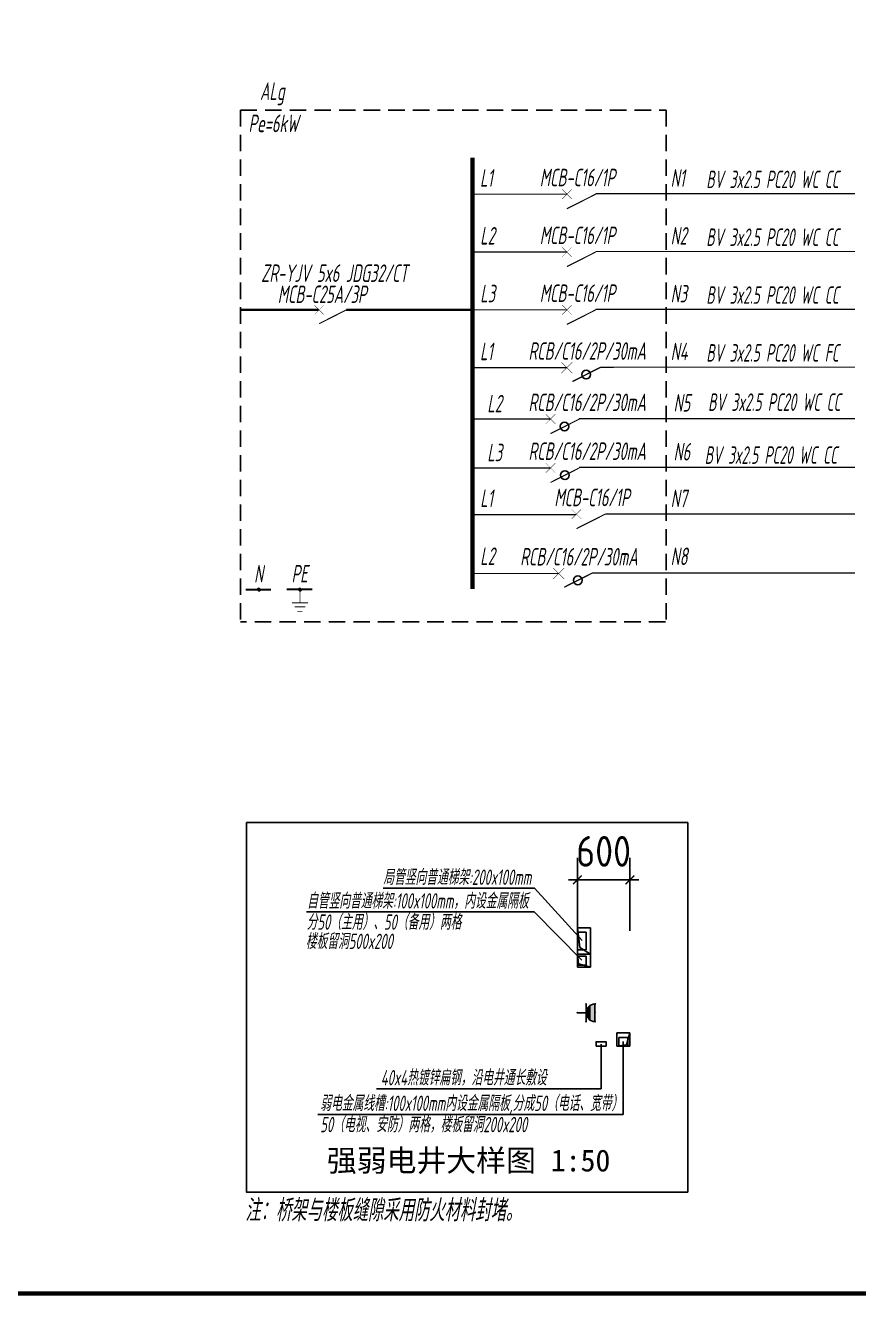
# Model space of a CAD drawing. Extents: x 3443499 to 7125205, y -1700016 to -264854.
# Drawn here: x 3638806 to 3657832, y -817720 to -788733 of the extents above; entities that cross this region are included whole.
import ezdxf
from ezdxf.enums import TextEntityAlignment as Align

# ---------------------------------------------------------------- set-up
doc = ezdxf.new("R2010")
doc.units = 0
doc.header["$LTSCALE"] = 1000
doc.header["$MEASUREMENT"] = 0
doc.linetypes.add('DASH', pattern=[0.35, 0.25, -0.1])
doc.linetypes.add('DASH4', pattern=[0.1875, 0.125, -0.0625])
doc.layers.get('0').update_dxf_attribs({"linetype": 'CONTINUOUS'})
doc.layers.get('Defpoints').update_dxf_attribs({"linetype": 'CONTINUOUS'})
for name, color, linetype in [('!!电气', 1, 'CONTINUOUS'), ('!校对', 2, 'CONTINUOUS'), ('DIM-照明', 7, 'CONTINUOUS'), ('EQUIP-插座', 3, 'CONTINUOUS'), ('TEL_TEXT', 7, 'CONTINUOUS'), ('WIRE-照明', 2, 'CONTINUOUS')]:
    doc.layers.add(name, color=color, linetype=linetype)
doc.layers.add('PUB_TEXT', color=7, linetype='CONTINUOUS', lineweight=20)
doc.layers.add('图框', color=147, linetype='CONTINUOUS', lineweight=20)
doc.styles.add('-宋体', font='', dxfattribs={"width": 0.8})
doc.styles.add('HZTXT', font='gbeitc.shx', dxfattribs={"width": 0.8, "height": 400, "bigfont": 'hztxt.shx'})
doc.styles.get("Standard").update_dxf_attribs({"font": 'gbenor.shx', "bigfont": 'gbcbig.shx'})
doc.styles.get('-宋体').set_extended_font_data('SimSun')
doc.dimstyles.get("Standard").update_dxf_attribs({"dimscale": 100, "dimtxt": 3.5, "dimasz": 1, "dimexe": 2.5, "dimexo": 3, "dimgap": 1.5, "dimtad": 1, "dimdec": 0, "dimzin": 0, "dimdsep": 46, "dimtxsty": 'Standard', "dimblk": 'ARCHTICK', "dimcen": 0.09, "dimadec": 0, "dimazin": 0, "dimtfac": 1, "dimtdec": 0, "dimtix": 1, "dimtmove": 2, "dimatfit": 3, "dimfxl": 1, "dimtolj": 1, "dimtzin": 0, "dimarcsym": 0})

# ---------------------------------------------------------------- blocks, each defined once
blk = doc.blocks.new('1107AA')
at = {"color": 3, "linetype": 'Continuous'}
for points, const_width in [([(0, -7.5), (-3.79, 0)], 0.3), ([(-1.25, 1.25), (1.25, -1.25)], 0.1), ([(1.25, 1.25), (-1.25, -1.25)], 0.1)]:
    blk.add_lwpolyline(points, dxfattribs=dict(at, const_width=const_width))
blk = doc.blocks.new('0114')
at = {"color": 3, "linetype": 'Continuous', "const_width": 0.3}
for points in [[(0, 0), (0, -4.58)], [(-2.75, -4.58), (2.75, -4.58)], [(-1.83, -6.01), (1.83, -6.01)], [(-0.86, -7.5), (0.86, -7.5)]]:
    blk.add_lwpolyline(points, dxfattribs=at)
blk = doc.blocks.new('*X31')
at = {"color": 0}
for p, q in [((197.1, 124.2), (199.7, 126.7)), ((197.2, 123.8), (200.1, 126.7)), ((197.2, 124.6), (199.2, 126.7)), ((197.3, 123.4), (200.4, 126.6)), ((197.3, 125.2), (198.6, 126.5)), ((197.4, 123.1), (200.7, 126.5)), ((197.5, 122.9), (201, 126.3)), ((197.7, 122.6), (201.2, 126.1)), ((197.9, 122.4), (201.4, 125.9)), ((198.1, 122.2), (201.6, 125.7)), ((198.4, 122), (201.8, 125.4)), ((198.7, 121.9), (201.9, 125.2)), ((199, 121.8), (202, 124.8)), ((199.4, 121.7), (202.1, 124.5)), ((199.8, 121.7), (202.1, 124.1)), ((200.3, 121.8), (202, 123.5)), ((201.2, 122.3), (201.6, 122.7))]:
    blk.add_line(p, q, dxfattribs=at)
blk = doc.blocks.new('HC000089')
at = {"color": 4, "linetype": 'Continuous', "const_width": 0.2}
blk.add_lwpolyline([(-1.8, -1.8, 0.198912), (0, -2.5, 0.198912), (1.8, -1.8, 0.198912), (2.5, 0, 0.198912), (1.8, 1.8, 0.198912), (0, 2.5, 0.198912), (-1.8, 1.8, 0.198912), (-2.5, 0, 0.198912)], format="xyb", close=True, dxfattribs=at)
at = {"color": 4}
blk.add_blockref('*X31', (-199.6, -124.2), dxfattribs=at)
blk = doc.blocks.new('A$C2FB505A5')
at = {"color": 3, "linetype": 'Continuous'}
for points, const_width in [([(-125, -125), (125, 125)], 10), ([(-125, 125), (125, -125)], 10), ([(771, 11), (125, -316)], 30)]:
    blk.add_lwpolyline(points, dxfattribs=dict(at, const_width=const_width))
at = {"layer": 'DIM-照明', "color": 3, "linetype": 'Continuous', "const_width": 28.8}
blk.add_lwpolyline([(771, 11), (1064, 11)], dxfattribs=at)
at = {"layer": 'DIM-照明', "color": 3, "linetype": 'Continuous'}
blk.add_circle((438, -157), 100, dxfattribs=at)
blk = doc.blocks.new('_ArchTick')
at = {"color": 0, "linetype": 'ByBlock', "const_width": 0.15}
blk.add_lwpolyline([(-0.5, -0.5), (0.5, 0.5)], dxfattribs=at)
blk = doc.blocks.new('*D172')
at = {"layer": '!校对', "color": 0, "lineweight": -2, "transparency": 16777216}
for p, q in [((3843321, -688296), (3843321, -687463)), ((3843921, -688296), (3843921, -687463)), ((3843321, -687713), (3843221, -687713)), ((3843321, -687713), (3843921, -687713)), ((3843921, -687713), (3844021, -687713))]:
    blk.add_line(p, q, dxfattribs=at)
at = {"layer": 'Defpoints', "color": 0, "transparency": 16777216}
for p in [(3843921, -687713), (3843321, -688596), (3843921, -688596)]:
    blk.add_point(p, dxfattribs=at)
at = {"layer": '!校对', "color": 0, "lineweight": -2, "transparency": 16777216, "xscale": 100, "yscale": 100, "zscale": 100}
blk.add_blockref('_ArchTick', (3843321, -687713), dxfattribs=at)
at = {"layer": '!校对', "color": 0, "lineweight": -2, "transparency": 16777216, "xscale": 100, "yscale": 100, "zscale": 100, "rotation": 180}
blk.add_blockref('_ArchTick', (3843921, -687713), dxfattribs=at)
at = {"layer": '!校对', "color": 0, "transparency": 16777216, "insert": (3843621, -687388), "char_height": 350, "attachment_point": 5}
blk.add_mtext('\\A1;600', dxfattribs=at)
blk = doc.blocks.new('A$C0A82355E')
at = {"layer": '!!电气'}
for p, q in [((0, 300), (-150, 300)), ((-150, 300), (-150, 0)), ((-27, 223), (-150, 300)), ((0, 0), (0, 300)), ((-100, 50), (-100, 250)), ((-100, 250), (0, 250)), ((0, 0), (-27, 223)), ((-150, 0), (0, 0)), ((0, 50), (-100, 50))]:
    blk.add_line(p, q, dxfattribs=at)
blk = doc.blocks.new('A$C04F44ECC')
at = {"layer": '!!电气'}
for p, q in [((0, 0), (-300, 0)), ((-300, 0), (-300, -300)), ((-250, -200), (-250, 0)), ((0, 0), (-223, -27)), ((-50, 0), (-50, -200)), ((0, -300), (0, 0)), ((-223, -27), (-300, -300)), ((-50, -200), (-250, -200)), ((-300, -300), (0, -300))]:
    blk.add_line(p, q, dxfattribs=at)
blk = doc.blocks.new('$equip$00001237')
for p, q in [((-0.5, 1.05), (-0.5, 1)), ((-0.5, 1), (0.5, 1)), ((0.5, 1.05), (0.5, 1)), ((0.5, 0.5), (-0.5, 0.5)), ((0, 0.5), (0, 0))]:
    blk.add_line(p, q)
blk.add_arc((0, 1), 0.5, 180, 0)
for p in [(0, 1), (-0.5, 0.5), (0, 0), (0.5, 0.5)]:
    blk.add_point(p)
for points in [[(0.433, 0.75), (-0.433, 0.75), (0.5, 1), (-0.5, 1)], [(0.25, 0.567), (-0.25, 0.567), (0.433, 0.75), (-0.433, 0.75)], [(0, 0.5), (0, 0.5), (0.25, 0.567), (-0.25, 0.567)]]:
    blk.add_solid(points)
at = {"flags": 9}
blk.add_attdef('A', (0, 0), '', height=0.00002, dxfattribs=at)
blk = doc.blocks.new('A$C38D9029C')
at = {"layer": '!!电气', "color": 2, "rotation": 180}
blk.add_blockref('A$C0A82355E', (200, 1550), dxfattribs=at)
at = {"xscale": 0.5, "yscale": 0.5, "zscale": 0.5}
for p, rotation in [((200, 1250), 90), ((650, 199.9), 180.00000009087)]:
    blk.add_blockref('A$C04F44ECC', p, dxfattribs=dict(at, rotation=rotation))
at = {"layer": '!校对', "color": 2}
dim = blk.add_linear_dim(base=(800, 2097), p1=(200, 1214), p2=(800, 1214), dimstyle='Standard', override={"dimzin": 8}, dxfattribs=at)
dim.commit()
dim.dimension.update_dxf_attribs({"geometry": '*D172', "text_midpoint": (500, 2422), "insert": (-3843121, 689810.3)})

msp = doc.modelspace()

# ---------------------------------------------------------------- linework, layer by layer
at = {"layer": '!!电气'}
for p, q in [((3651519.7, -809616.3), (3650435.3, -808424)), ((3650425.1, -808964.9), (3651516.1, -810063.3)), ((3651952.6, -811982), (3651952.6, -813005.2)), ((3651952.6, -813005.2), (3646826.9, -813005.2))]:
    msp.add_line(p, q, dxfattribs=at)
at = {"layer": '!!电气', "color": 1}
for p in [(3652453.9, -811920.6), (3645483.7, -813589.4)]:
    msp.add_line(p, (3652454, -813588.9), dxfattribs=at)
at = {"layer": '!!电气'}
for points in [[(3650435.3, -808424), (3650435.3, -808424), (3646978.4, -808424)], [(3650425.1, -808964.9), (3650425.1, -808964.9), (3645223.2, -808964.9)]]:
    msp.add_lwpolyline(points, dxfattribs=at)
msp.add_lwpolyline([(3651836, -812026.7), (3652067.8, -812026.7), (3652067.8, -811927.2), (3651836, -811927.2)], close=True, dxfattribs=at)
at = {"layer": 'DIM-照明', "color": 3, "linetype": 'DASH4', "ltscale": 3}
for p, q in [((3643718, -790664.8), (3653438.1, -790664.8)), ((3643718, -790664.8), (3643718, -802344.2)), ((3653438.1, -790664.8), (3653438.1, -802344.2)), ((3653420.1, -802344.2), (3643718, -802344.2))]:
    msp.add_line(p, q, dxfattribs=at)
at = {"layer": 'DIM-照明', "color": 3, "const_width": 100}
msp.add_lwpolyline([(3649015.9, -791754.5), (3649015.9, -801595.6)], dxfattribs=at)
at = {"layer": 'DIM-照明', "color": 3, "linetype": 'Continuous'}
for points, const_width in [([(3649015.9, -792584.6), (3651172, -792584.6)], 28.8), ([(3651825, -792572.9), (3657751.4, -792572.9)], 28.8), ([(3651840.5, -792572.9), (3657751.4, -792572.9)], 28.8), ([(3649015.9, -793904.6), (3651172, -793904.6)], 28.8), ([(3651825, -793892.8), (3657751.4, -793892.8)], 28.8), ([(3651840.5, -793892.8), (3657751.4, -793892.8)], 28.8), ([(3643718, -795224.5), (3645499.6, -795224.5)], 49.9), ([(3646137.6, -795224.5), (3649015.9, -795224.5)], 49.9), ([(3649015.9, -795224.5), (3651172, -795224.5)], 28.8), ([(3651825, -795212.7), (3657751.4, -795212.7)], 28.8), ([(3651840.5, -795212.7), (3657751.4, -795212.7)], 28.8), ([(3649015.9, -796544.4), (3651172, -796544.4)], 28.8), ([(3652046.7, -796532.6), (3657751.4, -796532.6)], 28.8), ([(3649015.9, -797716.7), (3650797.8, -797716.7)], 28.8), ([(3649015.9, -797716.7), (3650797.8, -797716.7)], 28.8), ([(3651450.9, -797704.9), (3657751.4, -797704.9)], 28.8), ([(3649015.9, -798831.7), (3650797.8, -798831.7)], 28.8), ([(3649015.9, -798831.7), (3650797.8, -798831.7)], 28.8), ([(3651450.9, -798819.9), (3657751.4, -798819.9)], 28.8), ([(3649015.9, -799897.9), (3651389.2, -799897.9)], 28.8), ([(3652046.7, -799886.1), (3657751.4, -799886.1)], 28.8), ([(3652046.7, -801228.7), (3657751.4, -801228.7)], 28.8), ([(3649015.9, -801240.5), (3650981.9, -801240.5)], 28.8), ([(3643837.1, -801608.5), (3644417.5, -801608.5)], 47.5), ([(3644774.5, -801604.4), (3645355, -801604.4)], 47.5)]:
    msp.add_lwpolyline(points, dxfattribs=dict(at, const_width=const_width))
for centre in [(3651116.5, -797887.7), (3651126.3, -798997.8)]:
    msp.add_circle(centre, 100.1, dxfattribs=at)
at = {"layer": 'TEL_TEXT', "ltscale": 0.8}
msp.add_lwpolyline([(3643852.7, -806924.9), (3653930.3, -806924.9), (3653930.3, -815358.3), (3643852.7, -815358.3)], close=True, dxfattribs=at)
at = {"layer": '图框', "const_width": 100}
msp.add_lwpolyline([(3675006.7, -817670.3), (3675006.7, -760270.3), (3594406.7, -760270.3), (3594406.7, -817670.3)], close=True, dxfattribs=at)

# ---------------------------------------------------------------- block references
at = {"layer": '!校对', "color": 6, "xscale": 2, "yscale": 2, "zscale": 2}
msp.add_blockref('A$C38D9029C', (3651010.4, -812426.7), dxfattribs=at)
at = {"layer": 'DIM-照明', "linetype": 'Continuous', "rotation": 90}
for p, xscale, yscale, zscale in [((3651172, -792584.6), 87.60960006713867, 87.60960006713867, 87.60960006713867), ((3651172, -793904.6), 87.60960006713867, 87.60960006713867, 87.60960006713867), ((3645513.4, -795224.5), 83.2291202545166, 83.2291202545166, 83.2291202545166), ((3651172, -795224.5), 87.60960006713867, 87.60960006713867, 87.60960006713867), ((3650797.8, -797716.7), 87.60960006713867, 87.60960006713867, 87.60960006713867), ((3650797.8, -798831.7), 87.60960006713867, 87.60960006713867, 87.60960006713867), ((3651389.6, -799886.1), 87.60960006713867, 87.60960006713867, 87.60960006713867)]:
    msp.add_blockref('1107AA', p, dxfattribs=dict(at, xscale=xscale, yscale=yscale, zscale=zscale))
at = {"layer": 'DIM-照明', "xscale": 14.62999999523163, "yscale": 14.62999999523163, "zscale": 14.62999999523163}
for p in [(3644139.2, -801608.7), (3645075.7, -801608.7)]:
    msp.add_blockref('HC000089', p, dxfattribs=at)
at = {"layer": 'DIM-照明', "linetype": 'DASH', "xscale": -66.50000000000003, "yscale": 66.5, "zscale": 66.49999999999999, "rotation": 1.643353773062017e-06}
msp.add_blockref('0114', (3645075.7, -801604.4), dxfattribs=at)
at = {"layer": 'EQUIP-插座', "color": 1, "xscale": 400, "yscale": 400, "zscale": 800, "rotation": 270}
msp.add_blockref('$equip$00001237', (3651410.4, -811265.3), dxfattribs=at)
at = {"layer": 'WIRE-照明'}
for p in [(3651172, -796544.4), (3650982.9, -801239.5)]:
    msp.add_blockref('A$C2FB505A5', p, dxfattribs=at)

# ---------------------------------------------------------------- texts
at = {"layer": 'DIM-照明', "color": 7, "linetype": 'Continuous', "style": 'HZTXT'}
for s, width, p in [('ALg', 0.7, (3644444.7, -790293.9)), ('BV 3x2.5 PC20 WC CC', 0.654, (3655866.2, -792246)), ('BV 3x2.5 PC20 WC CC', 0.654, (3655866.2, -793566)), ('ZR-YJV 5x6 JDG32/CT', 0.7, (3645863.4, -794386.4)), ('MCB-C25A/3P', 0.7, (3645582.8, -794868.4)), ('BV 3x2.5 PC20 WC CC', 0.654, (3655866.2, -794885.9)), ('BV 3x2.5 PC20 WC FC', 0.654, (3655866.2, -796205.8)), ('BV 3x2.5 PC20 WC CC', 0.654, (3655907.4, -797329.8)), ('BV 3x2.5 PC20 WC CC', 0.654, (3655829.4, -798537.9))]:
    msp.add_text(s, height=400, dxfattribs=dict(at, width=width)).set_placement(p, align=Align.MIDDLE)
at = {"layer": 'DIM-照明', "color": 7, "linetype": 'Continuous', "style": 'HZTXT', "width": 0.7}
for s, p in [('Pe=6kW', (3643901.4, -791169.8)), ('L1', (3649188.3, -792412.9)), ('MCB-C16/1P', (3650552.2, -792403.9)), ('N1', (3653540.6, -792416.1)), ('L2', (3649191.8, -793732.9)), ('MCB-C16/1P', (3650552.2, -793723.8)), ('N2', (3653540.6, -793736.1)), ('L3', (3649191.8, -795052.8)), ('MCB-C16/1P', (3650552.2, -795043.8)), ('N3', (3653540.6, -795056)), ('L1', (3649188.3, -796372.7)), ('RCB/C16/2P/30mA', (3650294.4, -796363.7)), ('N4', (3653540.6, -796375.9)), ('RCB/C16/2P/30mA', (3650294.4, -797535)), ('N5', (3653607.2, -797548.2)), ('L2', (3649353.2, -797564)), ('L3', (3649353.2, -798679)), ('RCB/C16/2P/30mA', (3650294.4, -798650.1)), ('N6', (3653607.2, -798663.2)), ('L1', (3649191.8, -799726.2)), ('MCB-C16/1P', (3650884.5, -799705.4)), ('L2', (3649191.8, -801046.1)), ('RCB/C16/2P/30mA', (3650105.3, -801058.8)), ('N', (3644029.5, -801445.8)), ('PE', (3644883.5, -801445.8))]:
    msp.add_text(s, height=400, dxfattribs=at).set_placement(p)
at = {"layer": 'DIM-照明', "style": 'HZTXT', "width": 0.7}
for s, p in [('N7', (3653540.6, -799729.4)), ('N8', (3653540.6, -801049.3))]:
    msp.add_text(s, height=400, dxfattribs=at).set_placement(p)
at = {"layer": 'DIM-照明', "color": 7, "style": 'HZTXT', "width": 0.7}
for s, height, p in [('局管竖向普通梯架:200x100mm', 350, (3646976.2, -808346.8)), ('自管竖向普通梯架:100x100mm，内设金属隔板', 350, (3645236.3, -808887.7)), ('分50（主用）、50（备用）两格', 350, (3645228, -809371.2)), ('楼板留洞500x200', 350, (3645207.2, -809810.7)), ('40x4热镀锌扁钢，沿电井通长敷设', 350, (3646921.6, -812922.2)), ('弱电金属线槽:100x100mm内设金属隔板,分成50（电话、宽带）', 350, (3645538.6, -813506.4)), ('50（电视、安防）两格，楼板留洞200x200', 350, (3645538.6, -813992)), ('注：桥架与楼板缝隙采用防火材料封堵。', 500, (3643823.2, -816023.9, 406.7))]:
    msp.add_text(s, height=height, dxfattribs=at).set_placement(p)
at = {"layer": 'PUB_TEXT', "style": '-宋体'}
msp.add_text('强弱电井大样图 1:50', height=500, dxfattribs=at).set_placement((3648926.7, -814886.6), align=Align.CENTER)

doc.saveas('drawing.dxf')
